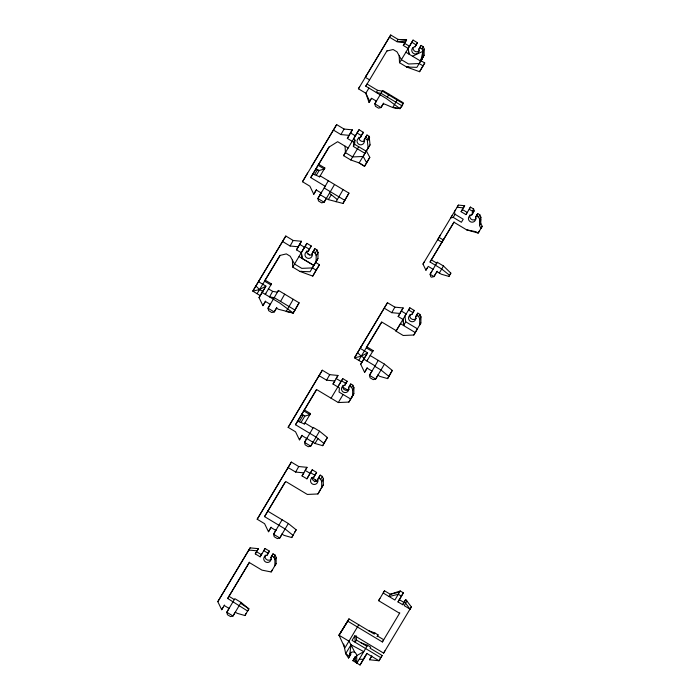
<?xml version="1.0" encoding="UTF-8"?>
<svg xmlns="http://www.w3.org/2000/svg" width="700" height="700" viewBox="0 0 700 700"><rect width="100%" height="100%" fill="white"/><g stroke="black" fill="none" stroke-linecap="round" stroke-linejoin="round"><path stroke-width="1.05" d="M267.059 555.222L269.43 551.145L265.055 548.52L263.821 550.699L268.196 553.324L267.059 555.222A3.675 3.614 29.5 0 0 263.804 559.44A3.675 3.614 29.5 0 0 268.38 562.345A3.675 3.614 29.5 0 0 270.839 557.62L271.801 556.01L273.928 557.288L274.969 559.738L274.855 565.827L276.08 563.657L276.203 557.55L275.161 555.109L273.035 553.831L272.072 555.441A3.675 3.614 29.5 0 1 272.283 556.369M316.085 261.765L316.207 255.666L315.166 253.225L313.04 251.947L314.877 248.684L317.004 249.961L318.045 252.402L317.922 258.501L310.091 271.731L299.941 271.434L292.74 267.111L292.381 260.102M321.624 487.847L321.746 481.749L320.705 479.308L318.579 478.03L320.215 475.116L322.341 476.394L323.382 478.844L323.26 484.942L317.94 493.964L307.335 494.436L285.696 481.451L264.539 516.626L285.197 529.025L293.046 535.351L291.716 537.556L284.043 535.351L282.091 534.188M415.082 46.769L417.454 42.718L413.079 40.093L411.854 42.254L416.22 44.879L415.082 46.769A3.675 3.614 29.5 0 0 411.836 50.995A3.675 3.614 29.5 0 0 416.412 53.9A3.675 3.614 29.5 0 0 418.863 49.175L419.834 47.565L421.96 48.843L423.001 51.284L422.879 57.383L420.648 61.092L405.886 52.238L399.534 62.729L406.735 67.051L419.562 71.706L424.734 62.956L420.849 60.664L419.186 63.525L408.572 63.998L401.371 59.675L397.023 51.852L393.129 49.516L386.942 51.004M370.099 355.495L384.44 364.114L375.672 379.05L373.196 379.645L370.081 377.781L369.442 375.314L371.989 371.061L367.124 368.139L364.595 372.348L360.71 364.289L361.856 362.25L354.463 357.814L387.476 302.706L394.87 307.142L403.13 307.939L401.293 311.001L406.158 313.924L404.915 316.094L405.729 321.79L417.41 328.799L413.814 335.011L403.209 335.484L396.007 331.161L409.832 307.808L414.207 310.433L411.836 314.493A3.675 3.614 29.5 0 0 408.581 318.719A3.675 3.614 29.5 0 0 413.158 321.624A3.675 3.614 29.5 0 0 415.608 316.899L416.579 315.289L418.705 316.566L419.746 319.007L419.624 325.106L420.858 322.945L420.98 316.846L419.939 314.396L417.812 313.119L416.841 314.729A3.675 3.614 29.5 0 1 417.06 315.656M479.544 225.549L479.657 219.459L478.616 217.009L476.49 215.731L477.724 213.553L479.85 214.83L480.891 217.271L480.769 223.379L482.186 226.31L480.952 228.48L479.544 225.549L480.769 223.379M352.581 395.955L352.704 389.856L351.662 387.415L349.536 386.137L350.761 383.95L352.887 385.227L353.929 387.678L353.806 393.776L348.898 402.08L338.293 402.544L316.654 389.567L295.496 424.743L316.155 437.141L324.004 443.467L322.674 445.681L315 443.467L301.963 435.645L299.434 439.854L295.54 431.786L288.146 427.35L322.315 370.221L329.709 374.658L337.969 375.454L333.007 384.029L339.43 387.879L339.036 392.061L350.735 399.026M424.226 49.123L424.104 55.221L420.648 61.092L423.001 51.284L424.226 49.123L423.185 46.681L421.059 45.404L420.096 47.005A3.675 3.614 29.5 0 1 420.306 47.933M365.076 153.414L353.377 146.449L353.771 142.266L354.996 140.105L353.447 139.151L359.021 129.71L363.387 132.335L360.36 137.567A3.675 3.614 29.5 0 0 357.105 141.794A3.675 3.614 29.5 0 0 361.681 144.699A3.675 3.614 29.5 0 0 364.131 139.965L366.993 135.021L369.127 136.299L370.037 144.847L359.152 162.907L350.796 159.976L343.586 155.68L345.678 151.996M353.377 146.449L354.602 144.287L354.996 140.105M358.75 624.767L344.873 647.99L339.019 635.215L349.02 618.923L347.751 621.171L382.384 641.97L383.661 639.712L377.431 635.976L378.053 634.883L374.938 633.019L374.316 634.104L349.02 618.923L339.019 635.215L348.959 641.183L351.033 644.796L349.51 656.381L348.521 658.035L345.678 653.678L343.709 644.017M396.007 331.161L400.741 323.269M401.293 311.001L398.169 316.523L403.034 319.445L403.629 325.57L415.284 332.579M405.729 321.79L403.629 325.57L400.514 323.724M369.801 157.369L364.621 166.232L359.152 162.907L364.516 166.32L369.801 157.369L366.371 150.955L370.037 144.847M270.314 304.386L265.457 301.464L262.929 305.672L259.035 297.614L260.19 295.575L252.787 291.139L285.81 236.031L293.204 240.476L301.464 241.273L299.626 244.326L304.491 247.249L292.74 267.111M299.092 256.611L313.871 265.449L317.354 259.324M337.873 386.951L341.267 381.01M344.785 385.341L347.156 381.264L342.781 378.639L341.556 380.826L345.922 383.451L344.785 385.341A3.675 3.614 29.5 0 0 341.53 389.567A3.675 3.614 29.5 0 0 346.106 392.473A3.675 3.614 29.5 0 0 348.565 387.739L350.761 383.95M351.662 387.415L352.887 385.227M352.704 389.856L353.929 387.678M359.669 86.616L358.435 88.795L365.829 93.231L369.723 101.29M369.582 79.87L365.33 77.324L390.714 35L398.108 39.436L406.368 40.232M397.145 100.03L392.963 107.118L399.998 108.631L386.444 98.578L365.785 86.179L367.019 84L377.554 90.326L382.358 91.149L402.999 103.513C400.82 113.872 389.375 105.271 383.338 103.74L381.036 107.564L378.56 108.159L375.445 106.295L374.815 103.828L376.451 100.957M259.691 279.668L258.536 281.706L265.939 286.142L259.569 289.546L252.787 291.139L285.81 236.031M368.935 88.069L365.829 93.231L369.031 102.445L370.956 99.111M413.079 40.093L408.17 48.37L408.966 54.066L408.161 48.396L403.296 45.474L404.53 43.295L409.404 46.191L409.85 45.5M282.686 241.561L290.08 245.998L293.204 240.476M405.361 42.035L396.874 41.624L398.108 39.436L406.595 39.847L405.134 42.411L396.874 41.624L389.48 37.179M262.929 305.672L265.527 301.07M313.854 265.475L302.181 258.449L301.368 252.77L296.502 249.856L299.626 244.326M296.502 249.856L301.464 241.273M302.181 258.449L301.376 252.752L306.898 243.373L311.273 245.998L308.289 251.151A3.675 3.614 29.5 0 0 305.043 255.377A3.675 3.614 29.5 0 0 309.619 258.283A3.675 3.614 29.5 0 0 312.069 253.549L314.877 248.684M315.166 253.225L317.004 249.961M419.562 71.706L424.734 62.956M316.207 255.666L318.045 252.402M257.066 293.703L280.149 255.386L286.335 253.899L290.229 256.235L294.586 264.049L301.779 268.371L312.392 267.908L314.991 263.296M302.05 271.346L299.941 271.434L312.769 276.089L315.77 270.769M275.87 530.451L271.005 527.529L268.476 531.738L264.582 523.679L257.189 519.234L291.358 462.096L298.751 466.532L307.011 467.329L302.05 475.912L306.915 478.835L312.235 469.805L316.61 472.43L313.828 477.234A3.675 3.614 29.5 0 0 310.581 481.46A3.675 3.614 29.5 0 0 315.158 484.365A3.675 3.614 29.5 0 0 317.608 479.631L320.215 475.116M257.189 519.234L291.358 462.096M264.539 516.626L284.918 482.405M361.358 346.342L360.211 348.381L367.605 352.817L361.235 356.213L354.463 357.814L387.476 302.706M288.234 467.626L295.627 472.062L298.751 466.532M384.352 308.236L391.755 312.672L394.87 307.142M268.476 531.738L271.075 527.135M364.595 372.348L367.203 367.745M398.169 316.523L403.13 307.939M306.915 478.835L310.529 472.439M312.235 469.805L310.599 472.719L314.965 475.344L313.828 477.234M320.705 479.308L322.341 476.394M321.746 481.749L323.382 478.844M317.94 493.964L320.547 489.361M413.814 335.011L420.858 322.945M329 146.947L312.9 173.819L319.576 176.855L320.145 175.84L348.941 193.121L342.991 203.446L328.352 199.605L320.18 194.696L321.169 192.955L316.304 190.032L313.775 194.241L309.881 186.183L302.488 181.737L307.571 173.093M311.369 166.784L336.665 124.609L344.059 129.045L352.319 129.841L347.349 138.416L353.771 142.266M302.488 181.737L336.665 124.609M365.33 77.324L366.485 75.294M334.547 184.476L324.109 202.256L321.632 202.851L318.517 200.987L317.879 198.52L325.194 186.261L310.756 177.599L312.9 173.819M333.533 130.13L340.926 134.566L344.059 129.045M316.295 175.28L319.174 170.494L324.284 169.015L324.861 168L318.596 164.237M313.775 194.241L316.382 189.639M347.349 138.416L352.319 129.841M377.554 90.326L376.32 92.505L381.124 93.336L401.765 105.691M321.484 192.159L317.879 198.52L324.109 202.256L326.165 198.625M328.317 180.74L324.205 188.002L344.829 200.384M265.825 293.3L265.256 294.324L279.65 302.96L293.204 313.014L278.486 309.295L276.544 308.123L274.243 311.946L271.766 312.541L268.651 310.669L268.021 308.21L270.585 303.669M271.46 283.938L270.891 284.953L264.626 281.199L265.204 280.175L271.46 283.938L265.256 294.324L262.141 292.451L265.396 287.026M277.471 292.171L272.659 291.366L269.535 296.887L274.33 297.71L294.971 310.074L293.204 313.014L286.169 311.5L293.239 299.303M354.602 144.287L358.689 146.737L350.796 159.976M382.681 104.694L381.036 107.564L374.815 103.828L382.769 90.466L403.401 102.839L399.919 108.754M387.354 97.072L388.99 94.203M294.971 310.074L299.084 302.811L278.451 290.43L268.021 308.21L274.243 311.946L276.815 307.405M364.131 139.965L366.993 135.021M368.148 148.181L367.229 139.641L369.127 136.299M367.736 140.84L369.635 137.498M343.105 189.612L336.035 201.81M280.56 301.446L284.681 294.166M366.678 162.89L363.239 156.468L366.371 150.955M424.095 55.248L416.885 67.349L406.735 67.051L408.817 66.955M342.991 203.446L348.941 193.121M293.125 313.136L299.084 302.811M288.146 427.35L322.315 370.221M295.496 424.743L316.453 389.576M297.631 420.963L304.308 423.999L310.52 413.613L304.255 409.85M319.191 375.734L326.585 380.179L329.709 374.658M304.308 423.999L304.885 422.975L313.058 427.884M301.035 422.415L304.824 416.106L309.942 414.627L310.52 413.613M299.434 439.854L302.033 435.251M306.933 438.13L304.526 442.391L305.165 444.85L308.271 446.723L310.748 446.127L319.524 431.183L313.303 427.446L304.526 442.391L310.748 446.127L313.162 441.866M217.814 601.659L250.093 547.864L258.352 548.66L257.119 550.839L248.859 550.043L217.814 601.659L221.707 609.718L224.455 605.019M248.859 550.043L250.093 547.864M241.08 602.429L233.03 615.991L230.554 616.586L227.439 614.722L226.8 612.255L234.85 598.692L241.08 602.429L248.894 608.86L247.66 611.039L227.675 598.474L249.419 562.196M221.707 609.718L222.941 607.539M265.055 548.52L260.146 556.824L255.281 553.901L256.515 551.722L261.38 554.636M367.5 359.975L366.922 360.99L375.095 365.899L369.442 375.314L375.672 379.05L378.079 374.797M366.87 346.85L373.135 350.613L372.558 351.627L366.293 347.865M433.099 269.299L428.234 266.385L425.933 270.209L422.993 264.084L424.217 261.922M438.9 237.51L437.666 239.689L441.954 242.252L443.179 240.082L430.062 262.019L441.735 269.027L449.61 275.31L448.945 276.412L441.271 274.207L436.993 271.635M440.283 235.218L439.049 237.388L443.328 239.96L444.561 237.781M451.964 215.784L450.739 217.963L453.215 217.367L461.387 222.276L463.225 219.214L455.061 214.296L454.423 211.838L455.648 209.668M458.395 205.1L457.17 207.27L463.426 207.874L464.651 205.704L458.395 205.1L422.993 264.084M322.674 445.681L327.373 437.509L319.524 431.183M324.004 443.467L327.373 437.509M260.146 556.824L261.87 553.77M276.176 529.664L273.569 534.266L274.207 536.734L277.322 538.606L279.799 538.011L288.321 523.504L267.662 511.096M282.1 519.759L273.569 534.266L279.799 538.011L282.398 533.409M348.898 402.08L352.266 396.121M425.933 270.209L427.166 268.03M461.116 211.706L462.35 209.528L467.215 212.45L465.981 214.629L461.116 211.706L464.651 205.704M234.754 612.946L233.03 615.991L226.8 612.255L229.443 607.679M378.219 360.369L374.85 366.336L381.071 370.072L388.92 376.39L387.59 378.604L379.916 376.399L377.965 375.235M431.83 271.224L430.106 274.269L430.745 276.736L431.524 277.2L434 276.605L437.106 271.259M448.945 276.412L450.844 273.131L443.467 265.974L437.238 262.238L430.106 274.269L434 276.605L435.724 273.56M270.839 557.62L273.035 553.831M314.79 481.758L315.779 480.008L311.692 477.558M471.748 214.944L474.119 210.866L473.637 209.02L470.435 207.095L469.201 209.274L472.404 211.199L472.885 213.045L471.748 214.944A3.675 3.614 29.5 0 0 468.492 219.161A3.675 3.614 29.5 0 0 473.069 222.066A3.675 3.614 29.5 0 0 475.528 217.341L477.724 213.553M273.928 557.288L275.161 555.109M436.301 272.781L437.124 271.329M274.969 559.738L276.203 557.55M472.404 211.199L473.637 209.02M235.322 612.176L237.274 613.34L244.947 615.545L246.181 613.366M443.467 265.974L439.32 273.044M227.675 598.474L249.296 562.538L261.94 570.124L271.171 571.952L272.405 569.774M291.716 537.556L296.17 529.821L288.321 523.504M478.616 217.009L479.85 214.83M387.59 378.604L392.289 370.431L384.44 364.114M388.92 376.39L392.289 370.431M479.657 219.459L480.891 217.271M479.614 221.97L480.839 219.791M479.43 230.895L478.196 233.074L466.629 229.845L453.976 222.259L430.062 262.019M399.63 613.296L378.613 600.679L379.89 598.421M356.213 635.731L356.449 640.036L355.18 642.285L354.821 635.827L383.626 653.117L411.346 606.9L405.738 599.48L402.675 604.712L398.002 601.904L403.349 592.83L400.234 590.957L390.329 594.282L389.051 596.531L398.344 594.3L401.45 596.173L398.002 601.904M399.613 592.051L390.329 594.282L384.493 590.782L383.215 593.031L394.887 600.04L400.234 590.957M348.521 658.035L350.779 654.141A3.631 3.57 29.5 0 1 350.796 652.286M350.779 654.141L349.51 656.381L345.678 653.678L351.033 644.796L363.842 651.656L356.632 655.629L356.921 663.128L360.036 665L366.957 653.52L379.024 660.765L382.139 655.454L370.072 648.209L370.694 647.124L367.579 645.251L361.121 642.836M367.579 645.251L356.921 663.128L352.914 660.695L355.189 656.784A3.631 3.57 29.5 0 0 356.816 655.891M365.4 655.918L363.51 659.26L359.24 659.312M401.45 596.173L403.349 592.83M380.301 658.508L379.024 660.765L369.556 659.767L371.866 655.795M402.675 604.712L405.738 599.48M406.919 601.038L404.233 605.649L410.069 609.149L411.346 606.9M382.139 655.454L380.861 657.702L352.065 640.421L354.821 635.827M383.626 653.117L384.895 650.86M343.586 155.68L359.021 129.71M418.863 49.175L421.059 45.404M421.96 48.843L423.185 46.681M409.832 307.808L408.599 309.977L412.974 312.602M411.836 314.493L414.207 310.433M415.608 316.899L417.812 313.119M418.705 316.566L419.939 314.396M419.746 319.007L420.98 316.846M420.665 61.075L422.126 58.511M312.769 276.089L319.445 264.723L315.516 262.377L317.922 258.501M360.036 665L366.984 653.275M405.886 52.238L411.854 42.254M358.435 88.795L390.714 35M310.756 177.599L329.158 147.009L337.645 141.697L348.189 148.032M365.785 86.179L387.056 50.68M314.457 174.755L317.581 169.54L317.328 169.977L315.77 169.041M319.576 176.855L324.861 168M369.031 102.445L371.56 98.236L376.425 101.15M403.296 45.474L406.595 39.847M264.898 280.411L279.93 255.412M259.035 297.614L265.939 286.142M360.36 137.567L361.498 135.678L357.123 133.035M363.387 132.335L362.25 134.225A3.675 3.614 29.5 0 0 361.322 134.426M417.454 42.718L416.316 44.607A3.675 3.614 29.5 0 0 415.389 44.809M382.27 105.385L383.652 103.093M328.352 199.605L331.293 194.714M277.533 291.961L278.451 290.43M303.223 249.471L306.898 243.373M310.135 247.888L311.273 245.998M308.289 251.151L309.435 249.261L305.06 246.636M312.069 253.549L313.04 251.947M299.189 421.899L303.231 415.152L302.986 415.59L301.429 414.654M337.969 375.454L336.131 378.507L340.996 381.43M333.007 384.029L334.845 380.975L326.585 380.179M331.082 398.23L342.781 378.639M366.564 347.078L381.596 322.088M358.733 360.377L381.815 322.061L396.252 330.724M347.156 381.264L346.019 383.162A3.675 3.614 29.5 0 0 345.082 383.355M360.71 364.289L367.605 352.817L361.856 362.25M338.293 402.544L343.123 394.511M315 443.467L317.94 438.576M348.565 387.739L349.536 386.137M373.135 350.613L366.922 360.99L363.808 359.126L364.385 358.102L361.235 356.213L357.569 352.651M453.215 217.367L455.061 214.296M443.642 239.312L454.09 221.944M307.011 467.329L305.174 470.391L310.039 473.314M302.05 475.912L303.887 472.859L295.627 472.062M255.281 553.901L258.352 548.66M436.205 263.953L437.238 262.238M465.981 214.629L470.435 207.095M316.61 472.43L315.473 474.329A3.675 3.614 29.5 0 0 314.536 474.521M269.43 551.145L268.293 553.044A3.675 3.614 29.5 0 0 267.356 553.236M474.119 210.866L472.981 212.765A3.675 3.614 29.5 0 0 472.045 212.957M317.608 479.631L318.579 478.03M475.528 217.341L476.49 215.731M294.84 532.035L296.17 529.821M321.064 488.442L323.26 484.942M244.947 615.545L248.894 608.86L240.581 603.304M271.171 571.952L276.08 563.657M450.179 274.234L450.844 273.131M482.186 226.31L478.196 233.074L475.86 231.674L466.629 229.845M378.613 600.679L384.493 590.782M352.914 660.695L354.795 658.683A3.631 3.57 29.5 0 0 354.856 652.479L351.033 644.796M354.183 658.446L355.189 656.784M377.029 636.589L378.053 634.883M369.556 659.767L371.63 656.329M382.384 641.97L399.796 612.885M420.849 60.664L422.328 58.214L421.881 58.914M316.295 269.902L319.445 264.723M260.19 295.575L262.719 291.436L259.569 289.546L255.894 285.976M339.019 635.215L347.751 621.171M412.519 56.21L423.001 51.284M363.239 156.468L352.634 156.94L345.433 152.617L345.074 146.16M340.926 134.566L349.186 135.362M290.08 245.998L298.34 246.794M391.755 312.672L400.015 313.469M368.48 630.604L374.938 633.019M354.856 652.479L353.99 652.102A3.631 3.57 29.5 0 0 349.536 654.526M358.689 146.737L366.301 151.252M318.027 165.261L324.284 169.015M316.024 168.604L319.174 170.494M342.974 387.24L348.355 390.469M303.678 410.865L309.942 414.627M301.674 414.216L304.824 416.106M419.186 63.525L423.08 65.861M365.102 138.364L367.229 139.641M350.481 132.895L355.338 135.817M431.296 259.84L436.748 263.104M307.274 253.356L309.733 254.826M312.392 267.908L316.286 270.244M268.266 288.724L272.659 291.366M399.28 599.655L403.953 602.455M356.449 640.036L366.957 646.345M228.909 596.295L234.36 599.567M224.236 605.517L229.101 608.431M315.779 480.008L317.363 481.206M329.516 193.27L337.365 199.596M404.469 601.729L410.069 609.149M353.911 659.032L356.921 663.128L354.795 658.683M403.034 319.445L403.848 325.124M399.175 55.729L399.534 62.729M419.484 50.575A3.675 3.614 29.5 0 1 413.053 47.574M312.602 254.494A3.675 3.614 29.5 0 1 306.871 250.854M313.915 250.294A3.675 3.614 29.5 0 1 314.125 251.221M364.726 140.831A3.675 3.614 29.5 0 1 358.986 137.191M366.03 136.623A3.675 3.614 29.5 0 1 366.249 137.55M416.238 318.299A3.675 3.614 29.5 0 1 410.086 314.387M476.149 218.732A3.675 3.614 29.5 0 1 469.998 214.821M476.761 215.162A3.675 3.614 29.5 0 1 476.936 217.035M349.186 389.13A3.675 3.614 29.5 0 1 343.035 385.219M349.79 385.56A3.675 3.614 29.5 0 1 350.009 386.488M317.94 480.926A3.675 3.614 29.5 0 1 312.209 477.286M319.252 476.726A3.675 3.614 29.5 0 1 319.463 477.654M271.46 559.011A3.675 3.614 29.5 0 1 265.309 555.1M353.736 393.697L351.592 397.46L353.736 393.697"/></g></svg>
